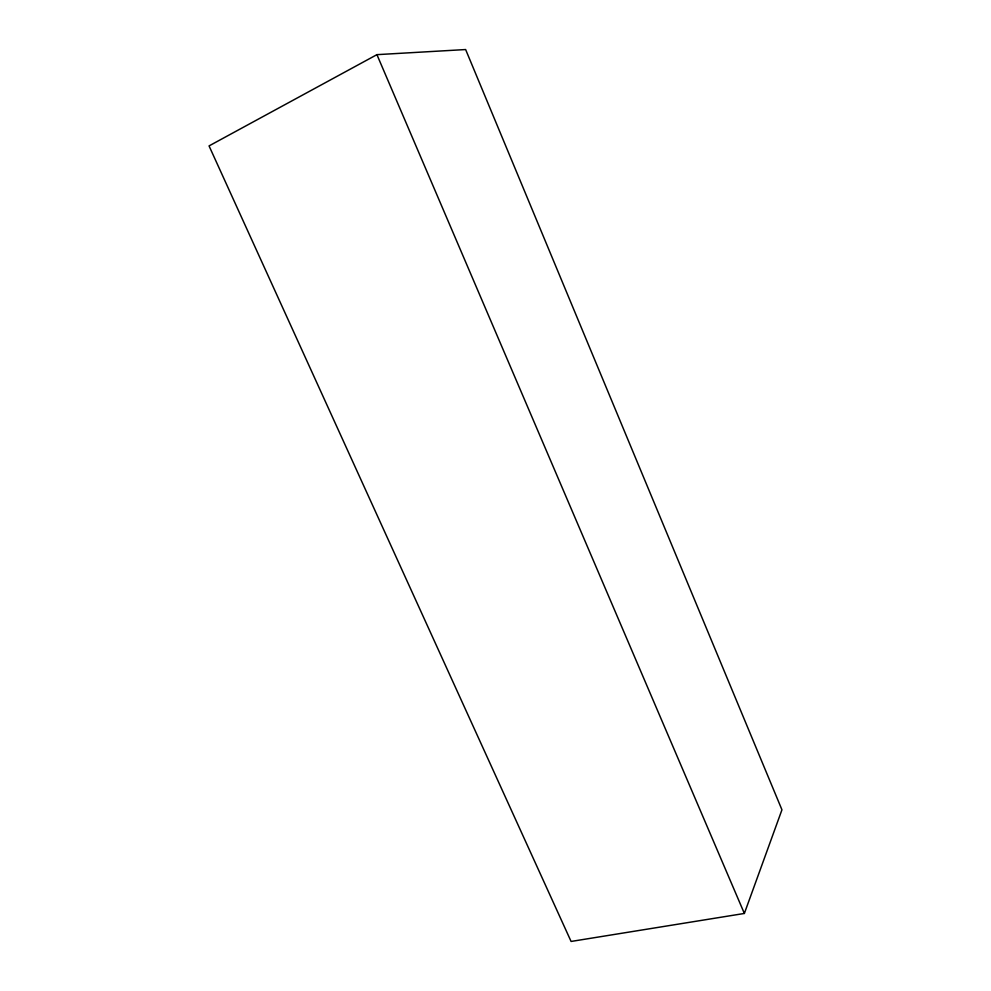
<?xml version="1.0" encoding="UTF-8"?>
<svg xmlns="http://www.w3.org/2000/svg" width="991" height="991" viewBox="0 0 991 991"><rect width="100%" height="100%" fill="white"/><g stroke="black" fill="none" stroke-linecap="round" stroke-linejoin="round"><path stroke-width="1.49" d="M744.365 913.454L781.949 809.808L465.634 49.55L376.927 54.654L209.051 145.912L571.089 941.45L744.365 913.454L376.927 54.654"/></g></svg>
